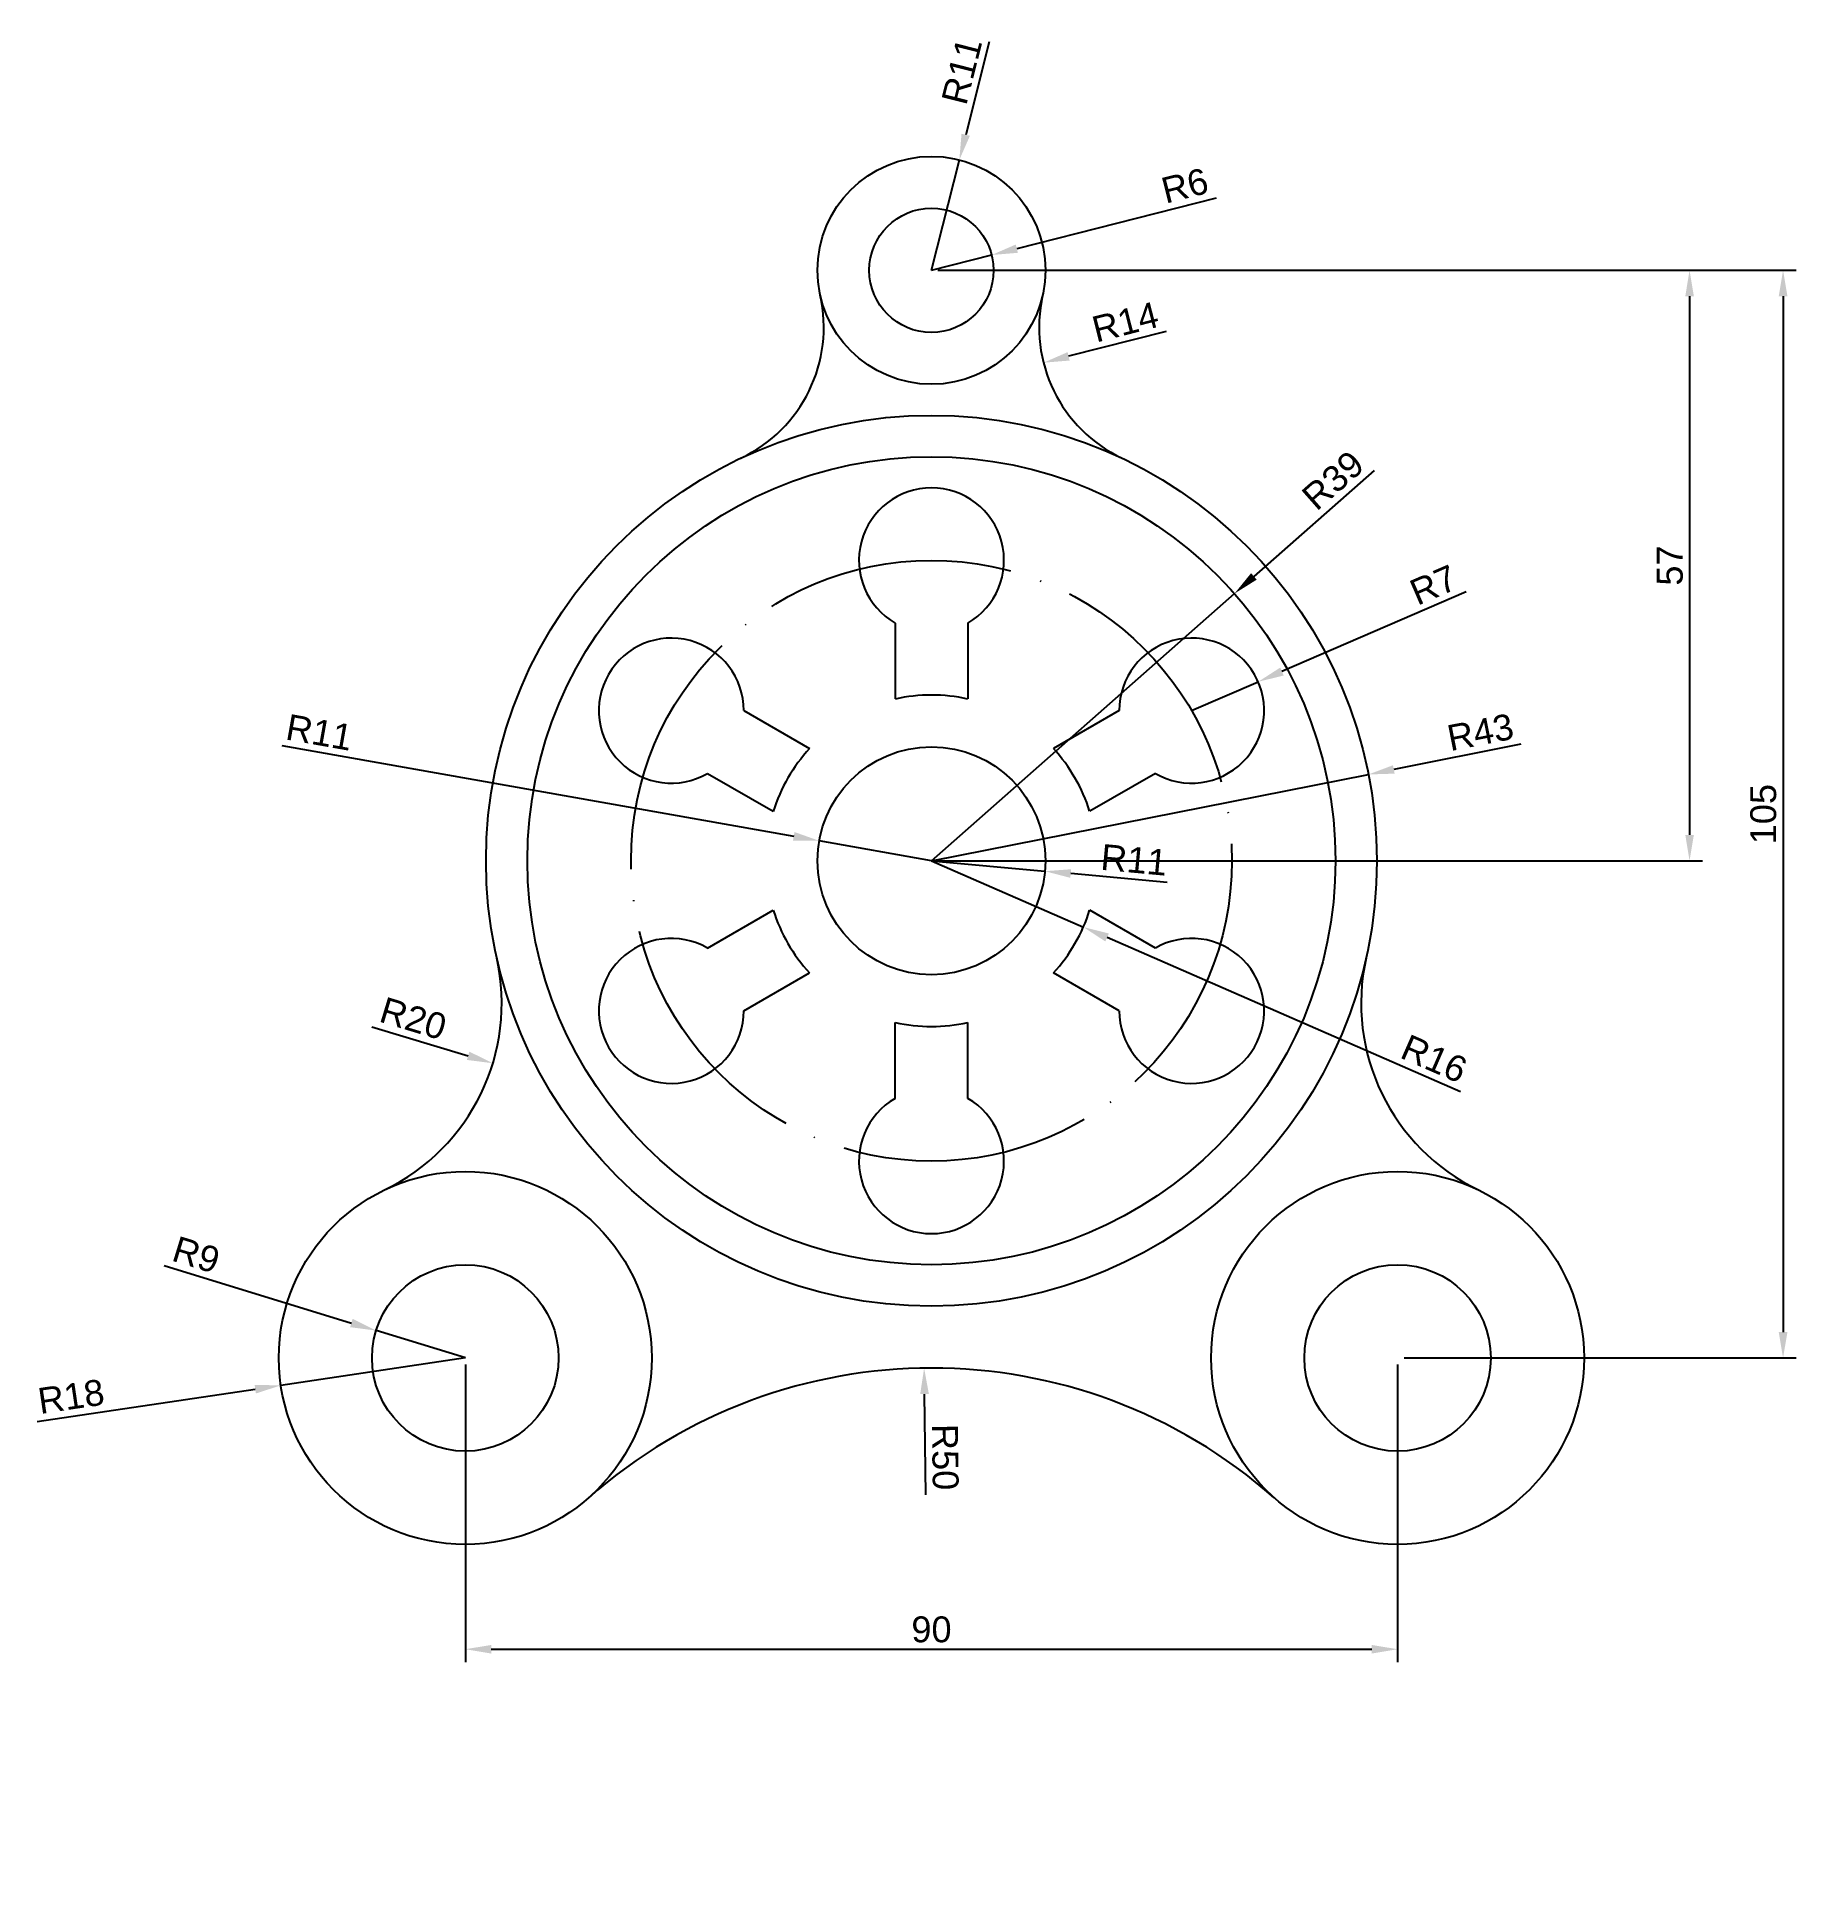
# Model space of a CAD drawing. Header units: millimetres. Extents: x 1976 to 2146, y 2009 to 2187.
import ezdxf

# ---------------------------------------------------------------- set-up
doc = ezdxf.new("R2010")
doc.units = ezdxf.units.MM
doc.linetypes.add('ACAD_ISO04W100', pattern=[30, 24, -3, 0, -3])
doc.layers.add('Cotas', color=170, linetype='Continuous', transparency=0.45)
doc.layers.add('Ocultas', color=7, linetype='ACAD_ISO04W100', transparency=0.45)
doc.styles.get("Standard").update_dxf_attribs({"font": 'arial.ttf'})
doc.dimstyles.new('ISO-25', dxfattribs={"dimtxt": 2.5, "dimasz": 2.5, "dimexe": 1.25, "dimexo": 0.625, "dimtad": 1, "dimtxsty": 'Standard', "dimcen": 2.5, "dimadec": 0, "dimazin": 0, "dimtfac": 1, "dimtmove": 0, "dimatfit": 3, "dimfxl": 1, "dimarcsym": 0})

# ---------------------------------------------------------------- blocks, each defined once
blk = doc.blocks.new('*U0')
for p, q in [((-3.5, -2.87), (-3.5, -10.19)), ((3.5, -2.87), (3.5, -10.19))]:
    blk.add_line(p, q)
for centre, radius, start, end in [((0, 3.19), 7, 299.9943, 240), ((0, -25.81), 16, 77.3666, 102.6356)]:
    blk.add_arc(centre, radius, start, end)
blk = doc.blocks.new('*U1')
at = {"color": 0, "linetype": 'ByBlock', "lineweight": -2, "transparency": 16777216}
blk.add_blockref('*U0', (2062.57, 2133.68), dxfattribs=at)
for p, rotation in [((2040.22, 2120.77), 59.99999999999999), ((2084.92, 2120.77), 299.9999999999999), ((2040.22, 2094.97), 120), ((2084.92, 2094.97), 240), ((2062.57, 2082.06), 180)]:
    blk.add_blockref('*U0', p, dxfattribs=dict(at, rotation=rotation))
blk = doc.blocks.new('*D2')
at = {"layer": 'Cotas', "color": 0, "lineweight": -2, "transparency": 16777216}
for p, q in [((2114.19, 2133.82), (2096.4, 2126.14)), ((2087.68, 2122.37), (2094.11, 2125.15))]:
    blk.add_line(p, q, dxfattribs=at)
at = {"layer": 'Cotas', "color": 0, "transparency": 16777216}
blk.add_solid([(2096.24, 2126.52), (2096.57, 2125.75), (2094.11, 2125.15)], dxfattribs=at)
at = {"layer": 'Defpoints', "color": 0, "transparency": 16777216}
for p in [(2094.11, 2125.15), (2087.68, 2122.37)]:
    blk.add_point(p, dxfattribs=at)
at = {"layer": 'Cotas', "color": 0, "transparency": 16777216, "insert": (2111.03, 2134.5), "char_height": 2.5, "attachment_point": 5, "rotation": 23.3617}
blk.add_mtext('R7', dxfattribs=at)
blk = doc.blocks.new('*D3')
at = {"layer": 'Cotas', "color": 0, "lineweight": -2, "transparency": 16777216}
for p, q in [((2105.3, 2145.55), (2093.69, 2135.32)), ((2062.57, 2107.87), (2091.82, 2133.66))]:
    blk.add_line(p, q, dxfattribs=at)
at = {"layer": 'Cotas', "color": 0, "transparency": 16777216}
blk.add_solid([(2093.42, 2135.63), (2093.97, 2135.01), (2091.82, 2133.66)], dxfattribs=at)
at = {"layer": 'Defpoints', "color": 0, "transparency": 16777216}
for p in [(2091.82, 2133.66), (2062.57, 2107.87)]:
    blk.add_point(p, dxfattribs=at)
at = {"layer": 'Cotas', "color": 0, "transparency": 16777216, "insert": (2101.33, 2144.59), "char_height": 2.5, "attachment_point": 5, "rotation": 41.4077}
blk.add_mtext('R39', dxfattribs=at)
blk = doc.blocks.new('*D4')
at = {"layer": 'Cotas', "color": 0, "lineweight": -2, "transparency": 16777216}
for p, q in [((2119.47, 2119.11), (2107.2, 2116.68)), ((2062.57, 2107.87), (2104.75, 2116.2))]:
    blk.add_line(p, q, dxfattribs=at)
at = {"layer": 'Cotas', "color": 0, "transparency": 16777216}
blk.add_solid([(2107.12, 2117.09), (2107.28, 2116.28), (2104.75, 2116.2)], dxfattribs=at)
at = {"layer": 'Defpoints', "color": 0, "transparency": 16777216}
for p in [(2104.75, 2116.2), (2062.57, 2107.87)]:
    blk.add_point(p, dxfattribs=at)
at = {"layer": 'Cotas', "color": 0, "transparency": 16777216, "insert": (2115.56, 2120.27), "char_height": 2.5, "attachment_point": 5, "rotation": 11.1716}
blk.add_mtext('R43', dxfattribs=at)
blk = doc.blocks.new('*D5')
at = {"layer": 'Cotas', "color": 0, "lineweight": -2, "transparency": 16777216}
for p, q in [((2062.57, 2107.87), (2073.52, 2106.86)), ((2085.31, 2105.78), (2076.01, 2106.63))]:
    blk.add_line(p, q, dxfattribs=at)
at = {"layer": 'Cotas', "color": 0, "transparency": 16777216}
blk.add_solid([(2076.05, 2107.05), (2075.97, 2106.22), (2073.52, 2106.86)], dxfattribs=at)
at = {"layer": 'Defpoints', "color": 0, "transparency": 16777216}
for p in [(2062.57, 2107.87), (2073.52, 2106.86)]:
    blk.add_point(p, dxfattribs=at)
at = {"layer": 'Cotas', "color": 0, "transparency": 16777216, "insert": (2082.13, 2107.96), "char_height": 2.5, "attachment_point": 5, "rotation": 354.743}
blk.add_mtext('R11', dxfattribs=at)
blk = doc.blocks.new('*D6')
at = {"layer": 'Cotas', "color": 0, "lineweight": -2, "transparency": 16777216}
for p, q in [((2062.57, 2107.87), (2077.23, 2101.47)), ((2113.65, 2085.56), (2079.52, 2100.47))]:
    blk.add_line(p, q, dxfattribs=at)
at = {"layer": 'Cotas', "color": 0, "transparency": 16777216}
blk.add_solid([(2079.69, 2100.85), (2079.35, 2100.08), (2077.23, 2101.47)], dxfattribs=at)
at = {"layer": 'Defpoints', "color": 0, "transparency": 16777216}
for p in [(2062.57, 2107.87), (2077.23, 2101.47)]:
    blk.add_point(p, dxfattribs=at)
at = {"layer": 'Cotas', "color": 0, "transparency": 16777216, "insert": (2111.1, 2088.75), "char_height": 2.5, "attachment_point": 5, "rotation": 336.4111}
blk.add_mtext('R16', dxfattribs=at)
blk = doc.blocks.new('*D7')
at = {"layer": 'Cotas', "color": 0, "lineweight": -2, "transparency": 16777216}
for p, q in [((1999.84, 2119.01), (2049.27, 2110.23)), ((2062.57, 2107.87), (2051.74, 2109.79))]:
    blk.add_line(p, q, dxfattribs=at)
at = {"layer": 'Cotas', "color": 0, "transparency": 16777216}
blk.add_solid([(2049.35, 2110.64), (2049.2, 2109.82), (2051.74, 2109.79)], dxfattribs=at)
at = {"layer": 'Defpoints', "color": 0, "transparency": 16777216}
for p in [(2051.74, 2109.79), (2062.57, 2107.87)]:
    blk.add_point(p, dxfattribs=at)
at = {"layer": 'Cotas', "color": 0, "transparency": 16777216, "insert": (2003.48, 2120.27), "char_height": 2.5, "attachment_point": 5, "rotation": 349.932}
blk.add_mtext('R11', dxfattribs=at)
blk = doc.blocks.new('*D8')
at = {"layer": 'Cotas', "color": 0, "lineweight": -2, "transparency": 16777216}
blk.add_line((2008.54, 2091.85), (2017.84, 2089.04), dxfattribs=at)
at = {"layer": 'Cotas', "color": 0, "transparency": 16777216}
blk.add_solid([(2017.96, 2089.44), (2017.72, 2088.64), (2020.23, 2088.32)], dxfattribs=at)
at = {"layer": 'Defpoints', "color": 0, "transparency": 16777216}
for p in [(2001.09, 2094.11), (2020.23, 2088.32)]:
    blk.add_point(p, dxfattribs=at)
at = {"layer": 'Cotas', "color": 0, "transparency": 16777216, "insert": (2012.54, 2092.63), "char_height": 2.5, "attachment_point": 5, "rotation": 343.1588}
blk.add_mtext('R20', dxfattribs=at)
blk = doc.blocks.new('*D9')
at = {"layer": 'Cotas', "color": 0, "lineweight": -2, "transparency": 16777216}
blk.add_line((2062.04, 2046.67), (2061.9, 2056.38), dxfattribs=at)
at = {"layer": 'Cotas', "color": 0, "transparency": 16777216}
blk.add_solid([(2062.32, 2056.39), (2061.48, 2056.38), (2061.86, 2058.88)], dxfattribs=at)
at = {"layer": 'Defpoints', "color": 0, "transparency": 16777216}
for p in [(2061.86, 2058.88), (2062.57, 2008.89)]:
    blk.add_point(p, dxfattribs=at)
at = {"layer": 'Cotas', "color": 0, "transparency": 16777216, "insert": (2063.89, 2050.3), "char_height": 2.5, "attachment_point": 5, "rotation": 270.8054}
blk.add_mtext('R50', dxfattribs=at)
blk = doc.blocks.new('*D10')
at = {"layer": 'Cotas', "color": 0, "lineweight": -2, "transparency": 16777216}
for p, q in [((1988.5, 2068.78), (2006.57, 2063.24)), ((2017.57, 2059.87), (2008.96, 2062.51))]:
    blk.add_line(p, q, dxfattribs=at)
at = {"layer": 'Cotas', "color": 0, "transparency": 16777216}
blk.add_solid([(2006.69, 2063.64), (2006.45, 2062.84), (2008.96, 2062.51)], dxfattribs=at)
at = {"layer": 'Defpoints', "color": 0, "transparency": 16777216}
for p in [(2008.96, 2062.51), (2017.57, 2059.87)]:
    blk.add_point(p, dxfattribs=at)
at = {"layer": 'Cotas', "color": 0, "transparency": 16777216, "insert": (1991.59, 2069.82), "char_height": 2.5, "attachment_point": 5, "rotation": 342.9558}
blk.add_mtext('R9', dxfattribs=at)
blk = doc.blocks.new('*D11')
at = {"layer": 'Cotas', "color": 0, "lineweight": -2, "transparency": 16777216}
for p, q in [((2017.57, 2059.87), (1999.76, 2057.22)), ((1976.22, 2053.73), (1997.29, 2056.86))]:
    blk.add_line(p, q, dxfattribs=at)
at = {"layer": 'Cotas', "color": 0, "transparency": 16777216}
blk.add_solid([(1997.23, 2057.27), (1997.35, 2056.44), (1999.76, 2057.22)], dxfattribs=at)
at = {"layer": 'Defpoints', "color": 0, "transparency": 16777216}
for p in [(2017.57, 2059.87), (1999.76, 2057.22)]:
    blk.add_point(p, dxfattribs=at)
at = {"layer": 'Cotas', "color": 0, "transparency": 16777216, "insert": (1979.51, 2056.14), "char_height": 2.5, "attachment_point": 5, "rotation": 8.45}
blk.add_mtext('R18', dxfattribs=at)
blk = doc.blocks.new('*D12')
at = {"layer": 'Cotas', "color": 0, "lineweight": -2, "transparency": 16777216}
for p, q in [((2090.06, 2171.85), (2070.81, 2166.96)), ((2062.57, 2164.87), (2068.38, 2166.35))]:
    blk.add_line(p, q, dxfattribs=at)
at = {"layer": 'Cotas', "color": 0, "transparency": 16777216}
blk.add_solid([(2070.7, 2167.36), (2070.91, 2166.56), (2068.38, 2166.35)], dxfattribs=at)
at = {"layer": 'Defpoints', "color": 0, "transparency": 16777216}
for p in [(2068.38, 2166.35), (2062.57, 2164.87)]:
    blk.add_point(p, dxfattribs=at)
at = {"layer": 'Cotas', "color": 0, "transparency": 16777216, "insert": (2087.03, 2173.04), "char_height": 2.5, "attachment_point": 5, "rotation": 14.2399}
blk.add_mtext('R6', dxfattribs=at)
blk = doc.blocks.new('*D13')
at = {"layer": 'Cotas', "color": 0, "lineweight": -2, "transparency": 16777216}
for p, q in [((2068.14, 2186.92), (2065.87, 2177.96)), ((2062.57, 2164.87), (2065.26, 2175.53))]:
    blk.add_line(p, q, dxfattribs=at)
at = {"layer": 'Cotas', "color": 0, "transparency": 16777216}
blk.add_solid([(2065.47, 2178.06), (2066.28, 2177.86), (2065.26, 2175.53)], dxfattribs=at)
at = {"layer": 'Defpoints', "color": 0, "transparency": 16777216}
for p in [(2065.26, 2175.53), (2062.57, 2164.87)]:
    blk.add_point(p, dxfattribs=at)
at = {"layer": 'Cotas', "color": 0, "transparency": 16777216, "insert": (2065.49, 2184.11), "char_height": 2.5, "attachment_point": 5, "rotation": 75.8158}
blk.add_mtext('R11', dxfattribs=at)
blk = doc.blocks.new('*D14')
at = {"layer": 'Cotas', "color": 0, "lineweight": -2, "transparency": 16777216}
blk.add_line((2085.23, 2158.95), (2075.81, 2156.57), dxfattribs=at)
at = {"layer": 'Cotas', "color": 0, "transparency": 16777216}
blk.add_solid([(2075.71, 2156.97), (2075.91, 2156.16), (2073.38, 2155.95)], dxfattribs=at)
at = {"layer": 'Defpoints', "color": 0, "transparency": 16777216}
for p in [(2086.96, 2159.39), (2073.38, 2155.95)]:
    blk.add_point(p, dxfattribs=at)
at = {"layer": 'Cotas', "color": 0, "transparency": 16777216, "insert": (2081.27, 2159.89), "char_height": 2.5, "attachment_point": 5, "rotation": 14.191}
blk.add_mtext('R14', dxfattribs=at)
blk = doc.blocks.new('*D15')
at = {"layer": 'Cotas', "color": 0, "lineweight": -2, "transparency": 16777216}
for p, q in [((2063.19, 2164.87), (2137, 2164.87)), ((2135.75, 2162.37), (2135.75, 2110.37)), ((2063.19, 2107.87), (2137, 2107.87))]:
    blk.add_line(p, q, dxfattribs=at)
at = {"layer": 'Cotas', "color": 0, "transparency": 16777216}
for points in [[(2135.34, 2162.37), (2136.17, 2162.37), (2135.75, 2164.87)], [(2135.34, 2110.37), (2136.17, 2110.37), (2135.75, 2107.87)]]:
    blk.add_solid(points, dxfattribs=at)
at = {"layer": 'Defpoints', "color": 0, "transparency": 16777216}
for p in [(2062.57, 2164.87), (2062.57, 2107.87), (2135.75, 2107.87)]:
    blk.add_point(p, dxfattribs=at)
at = {"layer": 'Cotas', "color": 0, "transparency": 16777216, "insert": (2133.86, 2136.37), "char_height": 2.5, "attachment_point": 5, "rotation": 90}
blk.add_mtext('57', dxfattribs=at)
blk = doc.blocks.new('*D16')
at = {"layer": 'Cotas', "color": 0, "lineweight": -2, "transparency": 16777216}
for p, q in [((2063.19, 2164.87), (2146.03, 2164.87)), ((2144.78, 2162.37), (2144.78, 2062.37)), ((2108.19, 2059.87), (2146.03, 2059.87))]:
    blk.add_line(p, q, dxfattribs=at)
at = {"layer": 'Cotas', "color": 0, "transparency": 16777216}
for points in [[(2144.36, 2162.37), (2145.2, 2162.37), (2144.78, 2164.87)], [(2144.36, 2062.37), (2145.2, 2062.37), (2144.78, 2059.87)]]:
    blk.add_solid(points, dxfattribs=at)
at = {"layer": 'Defpoints', "color": 0, "transparency": 16777216}
for p in [(2062.57, 2164.87), (2107.57, 2059.87), (2144.78, 2059.87)]:
    blk.add_point(p, dxfattribs=at)
at = {"layer": 'Cotas', "color": 0, "transparency": 16777216, "insert": (2142.88, 2112.37), "char_height": 2.5, "attachment_point": 5, "rotation": 90}
blk.add_mtext('105', dxfattribs=at)
blk = doc.blocks.new('*D17')
at = {"layer": 'Cotas', "color": 0, "lineweight": -2, "transparency": 16777216}
for p, q in [((2017.57, 2059.24), (2017.57, 2030.5)), ((2107.57, 2059.24), (2107.57, 2030.5)), ((2020.07, 2031.75), (2105.07, 2031.75))]:
    blk.add_line(p, q, dxfattribs=at)
at = {"layer": 'Cotas', "color": 0, "transparency": 16777216}
for points in [[(2020.07, 2032.16), (2020.07, 2031.33), (2017.57, 2031.75)], [(2105.07, 2032.16), (2105.07, 2031.33), (2107.57, 2031.75)]]:
    blk.add_solid(points, dxfattribs=at)
at = {"layer": 'Defpoints', "color": 0, "transparency": 16777216}
for p in [(2017.57, 2059.87), (2107.57, 2059.87), (2107.57, 2031.75)]:
    blk.add_point(p, dxfattribs=at)
at = {"layer": 'Cotas', "color": 0, "transparency": 16777216, "insert": (2062.57, 2033.65), "char_height": 2.5, "attachment_point": 5}
blk.add_mtext('90', dxfattribs=at)

msp = doc.modelspace()

# ---------------------------------------------------------------- linework, layer by layer
for centre, radius in [((2062.566, 2164.869), 11), ((2062.566, 2164.869), 6), ((2062.566, 2107.869), 43), ((2062.566, 2107.869), 39), ((2062.566, 2107.869), 11), ((2017.566, 2059.869), 18), ((2107.566, 2059.869), 18), ((2017.566, 2059.869), 9), ((2107.566, 2059.869), 9)]:
    msp.add_circle(centre, radius)
for centre, radius, start, end in [((2038.175, 2159.387), 14, 295.33564, 12.66782), ((2086.958, 2159.387), 14, 167.33218, 244.66436), ((2001.087, 2094.11), 20, 295.70018, 12.61501), ((2124.045, 2094.11), 20, 167.38499, 244.29982), ((2062.566, 2008.889), 50, 48.5654, 131.4346)]:
    msp.add_arc(centre, radius, start, end)
at = {"layer": 'Ocultas'}
msp.add_circle((2062.566, 2107.869), 29, dxfattribs=at)

# ---------------------------------------------------------------- block references
msp.add_blockref('*U1', (0, 0))

# ---------------------------------------------------------------- dimensions: what is measured, and where the dimension line sits
at = {"layer": 'Cotas'}
dim = msp.add_radius_dim(center=(2062.566, 2164.869), mpoint=(2065.262, 2175.534), dimstyle='ISO-25', dxfattribs=at)
dim.commit()
dim.dimension.update_dxf_attribs({"geometry": '*D13', "text_midpoint": (2065.49, 2184.11)})
for center, mpoint, picture, middle in [((2062.566, 2164.869), (2068.382, 2166.345), '*D12', (2087.5, 2171.197)), ((2086.958, 2159.387), (2073.385, 2155.955), '*D14', (2081.729, 2158.065)), ((2062.566, 2107.869), (2091.817, 2133.664), '*D3', (2102.585, 2143.16)), ((2087.681, 2122.369), (2094.107, 2125.145), '*D2', (2111.77, 2132.774)), ((2062.566, 2107.869), (2051.736, 2109.792), '*D7', (2003.156, 2118.418)), ((2062.566, 2107.869), (2104.751, 2116.2), '*D4', (2115.929, 2118.408)), ((2062.566, 2107.869), (2073.52, 2106.861), '*D5', (2081.953, 2106.086)), ((2062.566, 2107.869), (2077.229, 2101.467), '*D6', (2110.342, 2087.008)), ((2001.087, 2094.11), (2020.229, 2088.316), '*D8', (2011.991, 2090.81)), ((2017.566, 2059.869), (2008.962, 2062.507), '*D10', (1991.029, 2068.005)), ((2017.566, 2059.869), (1999.762, 2057.224), '*D11', (1979.793, 2054.258)), ((2062.566, 2008.889), (2061.863, 2058.884), '*D9', (2061.984, 2050.277))]:
    dim = msp.add_radius_dim(center=center, mpoint=mpoint, dimstyle='ISO-25', dxfattribs=at)
    dim.commit()
    dim.dimension.update_dxf_attribs({"geometry": picture, "text_midpoint": middle, "dimtype": 164})
for base, p2, picture, middle in [((2135.753, 2107.869), (2062.566, 2107.869), '*D15', (2133.857, 2136.369)), ((2144.779, 2059.869), (2107.566, 2059.869), '*D16', (2142.878, 2112.369))]:
    dim = msp.add_linear_dim(base=base, p1=(2062.566, 2164.869), p2=p2, angle=90, dimstyle='ISO-25', dxfattribs=at)
    dim.commit()
    dim.dimension.update_dxf_attribs({"geometry": picture, "text_midpoint": middle})
dim = msp.add_linear_dim(base=(2107.566, 2031.748), p1=(2017.566, 2059.869), p2=(2107.566, 2059.869), dimstyle='ISO-25', dxfattribs=at)
dim.commit()
dim.dimension.update_dxf_attribs({"geometry": '*D17', "text_midpoint": (2062.566, 2033.649)})

doc.saveas('drawing.dxf')
